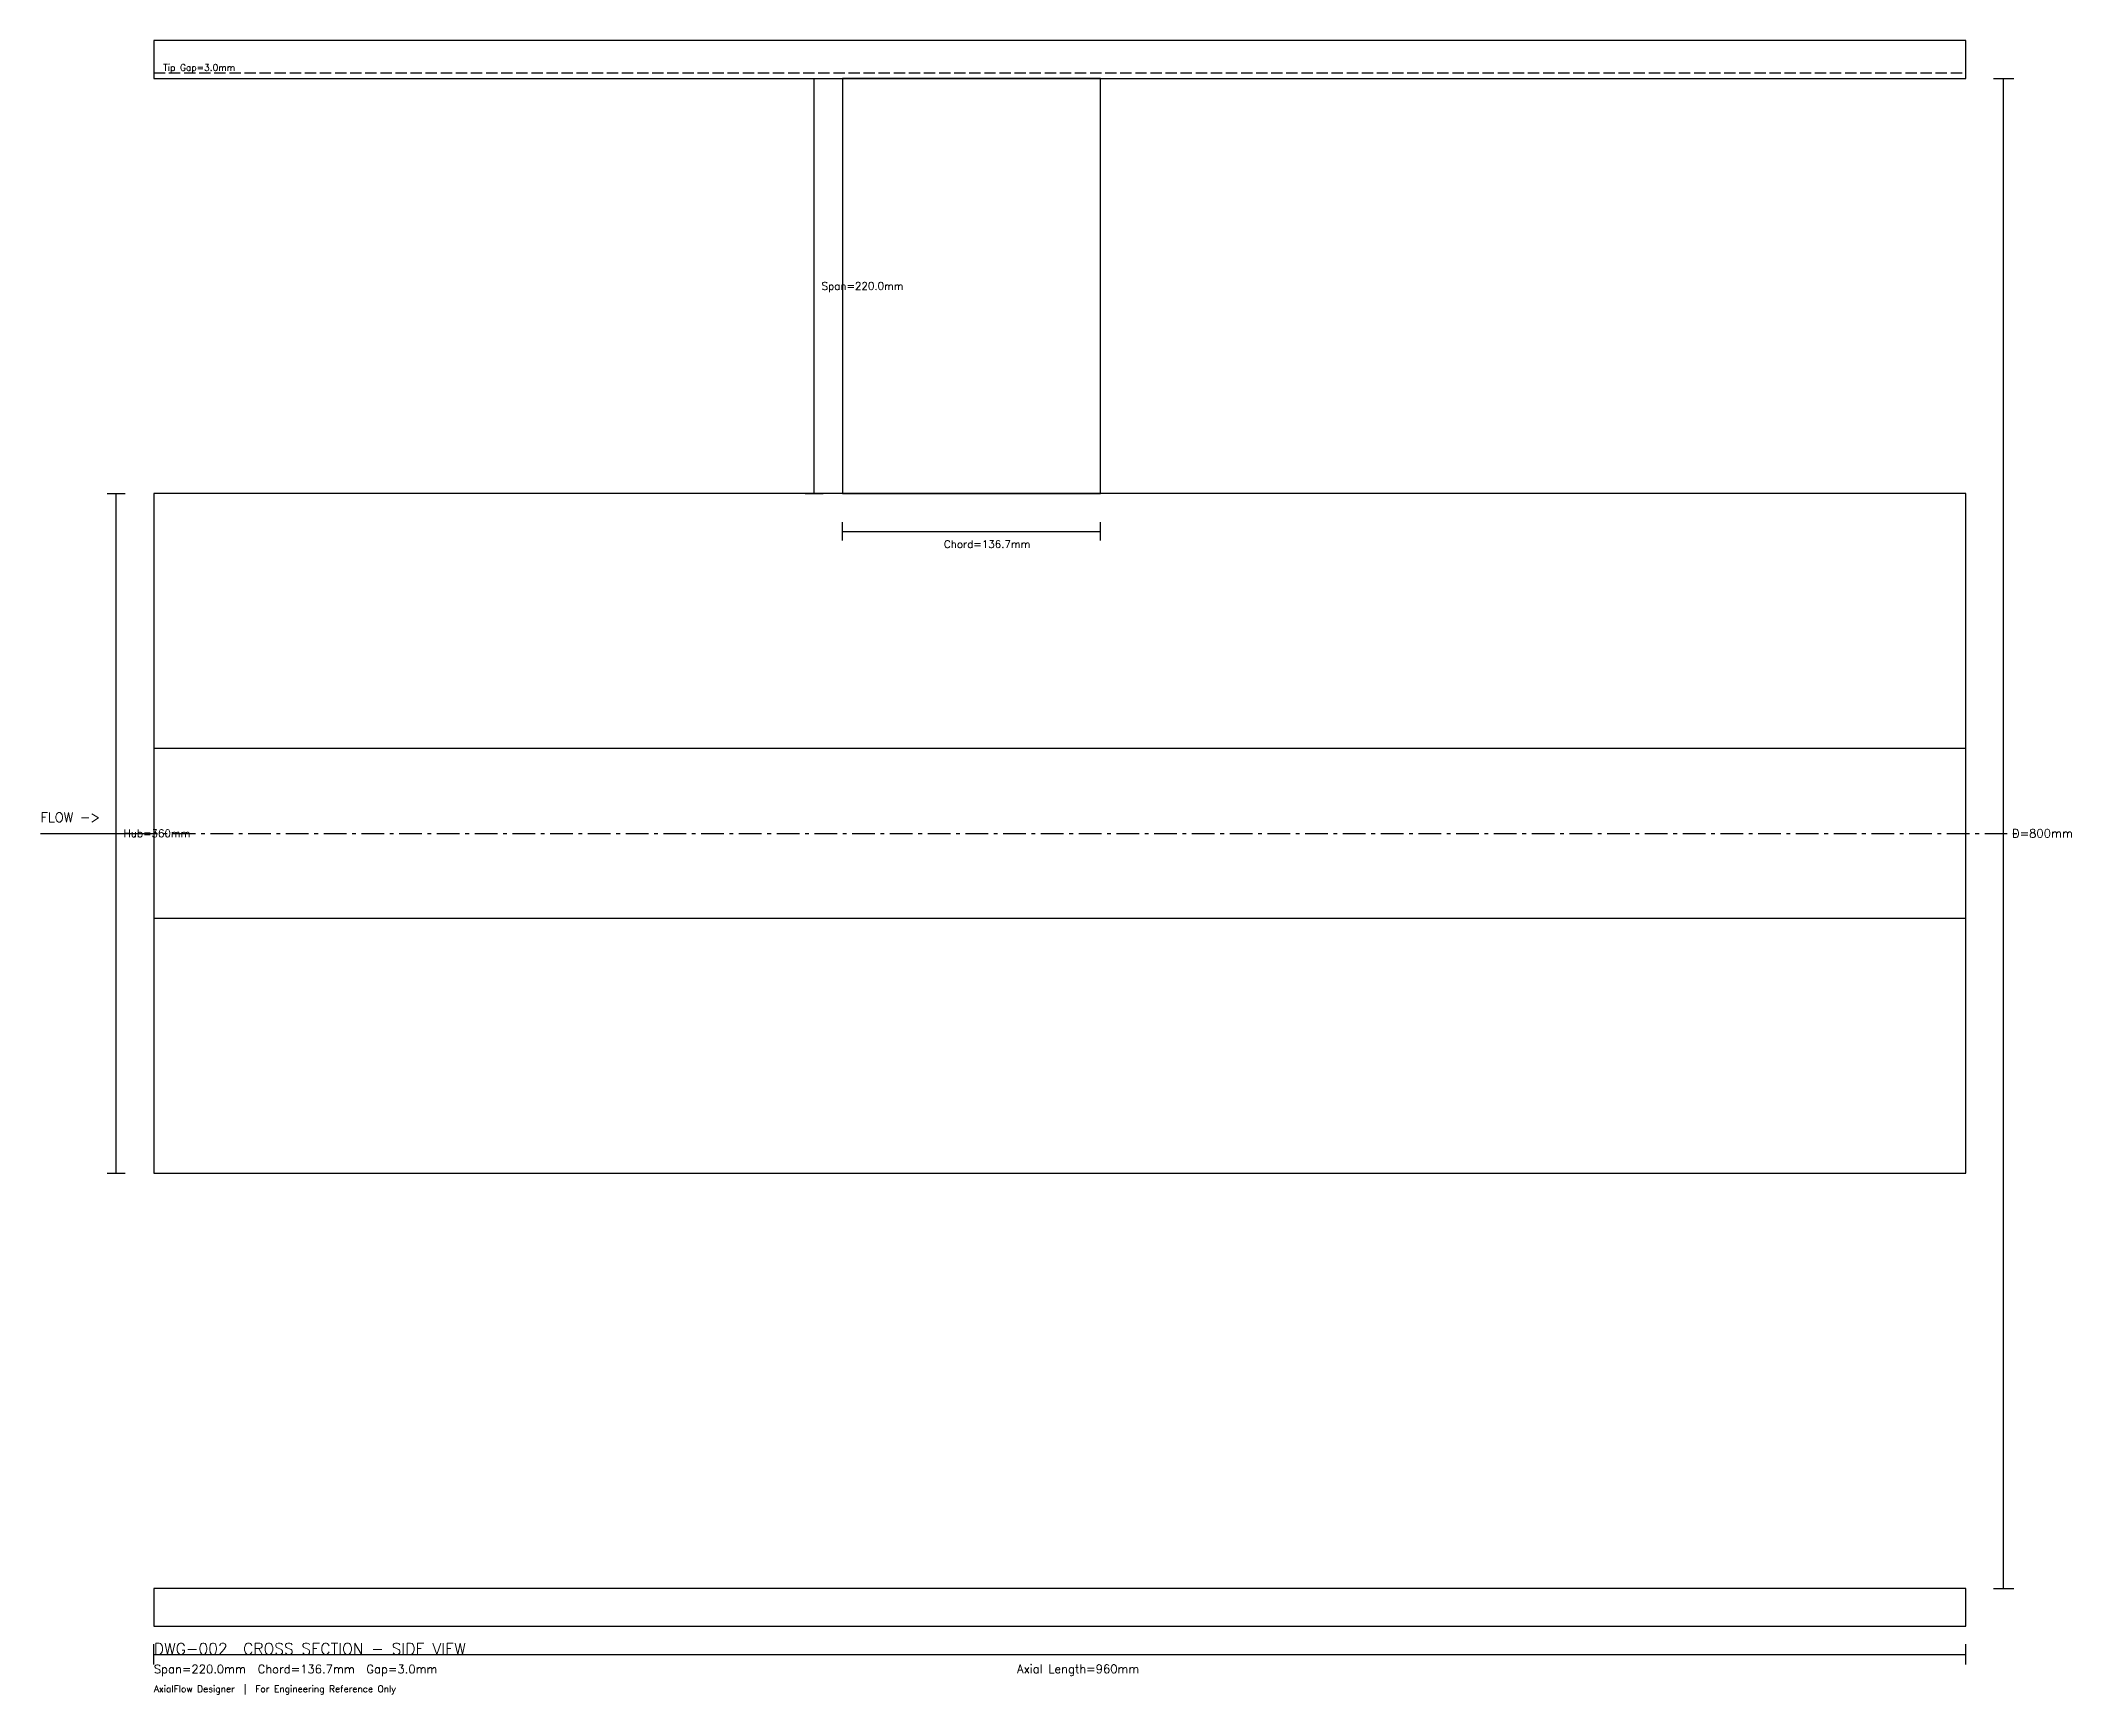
# Model space of a CAD drawing. Extents: x -60 to 1016, y -456 to 420.
import ezdxf

# ---------------------------------------------------------------- set-up
doc = ezdxf.new("R2010")
doc.units = 0
doc.linetypes.add('CENTER', pattern=[20, 12, -3, 2, -3])
doc.linetypes.add('DASHED', pattern=[8, 6, -2])
for name, color, linetype in [('ANNOTATION', 3, 'Continuous'), ('BLADES', 5, 'Continuous'), ('CASING', 8, 'Continuous'), ('CENTERLINE', 1, 'Continuous'), ('DIMENSIONS', 7, 'Continuous'), ('HUB', 9, 'Continuous'), ('TIP_CLEARANCE', 2, 'Continuous'), ('TITLE_BLOCK', 5, 'Continuous')]:
    doc.layers.add(name, color=color, linetype=linetype)
doc.styles.get("Standard").update_dxf_attribs({"font": 'simplex.shx'})

msp = doc.modelspace()

# ---------------------------------------------------------------- linework, layer by layer
at = {"layer": 'ANNOTATION'}
msp.add_line((-60, 0), (-5, 0), dxfattribs=at)
at = {"layer": 'BLADES'}
msp.add_lwpolyline([(364.8, 180), (501.5, 180), (501.5, 400), (364.8, 400)], close=True, dxfattribs=at)
at = {"layer": 'CASING'}
for points in [[(0, 400), (960, 400), (960, 420), (0, 420)], [(0, -420), (960, -420), (960, -400), (0, -400)]]:
    msp.add_lwpolyline(points, close=True, dxfattribs=at)
at = {"layer": 'CENTERLINE', "linetype": 'CENTER'}
msp.add_line((-30, 0), (990, 0), dxfattribs=at)
at = {"layer": 'CENTERLINE'}
msp.add_lwpolyline([(0, -45), (960, -45), (960, 45), (0, 45)], close=True, dxfattribs=at)
at = {"layer": 'DIMENSIONS'}
for p, q in [((345, 400), (354.6, 400)), ((349.8, 180), (349.8, 400)), ((974.6, 400), (985.4, 400)), ((980, -400), (980, 400)), ((-24.8, 180), (-15.2, 180)), ((-20, -180), (-20, 180)), ((345, 180), (354.6, 180)), ((364.8, 155.2), (364.8, 164.8)), ((501.5, 155.2), (501.5, 164.8)), ((364.8, 160), (501.5, 160)), ((-24.8, -180), (-15.2, -180)), ((974.6, -400), (985.4, -400)), ((0, -440.4), (0, -429.6)), ((960, -440.4), (960, -429.6)), ((0, -435), (960, -435))]:
    msp.add_line(p, q, dxfattribs=at)
at = {"layer": 'HUB'}
msp.add_lwpolyline([(0, -180), (960, -180), (960, 180), (0, 180)], close=True, dxfattribs=at)
at = {"layer": 'TIP_CLEARANCE', "linetype": 'DASHED'}
msp.add_line((0, 403), (960, 403), dxfattribs=at)

# ---------------------------------------------------------------- texts
at = {"layer": 'ANNOTATION'}
for s, height, p in [('Tip Gap=3.0mm', 3.5, (5, 404)), ('FLOW ->', 5, (-60, 6)), ('Span=220.0mm  Chord=136.7mm  Gap=3.0mm', 4.5, (0, -445)), ('AxialFlow Designer  |  For Engineering Reference Only', 3.5, (0, -455))]:
    msp.add_text(s, height=height, dxfattribs=at).set_placement(p)
at = {"layer": 'DIMENSIONS'}
for s, height, p in [('Span=220.0mm', 4, (353.8, 288)), ('Chord=136.7mm', 4, (418.59, 151.2)), ('Hub=360mm', 4, (-16, -2)), ('D=800mm', 4.5, (984.5, -2.25)), ('Axial Length=960mm', 4.5, (457.32, -444.9))]:
    msp.add_text(s, height=height, dxfattribs=at).set_placement(p)
at = {"layer": 'TITLE_BLOCK'}
msp.add_text('DWG-002  CROSS SECTION - SIDE VIEW', height=6, dxfattribs=at).set_placement((0, -435))

doc.saveas('drawing.dxf')
